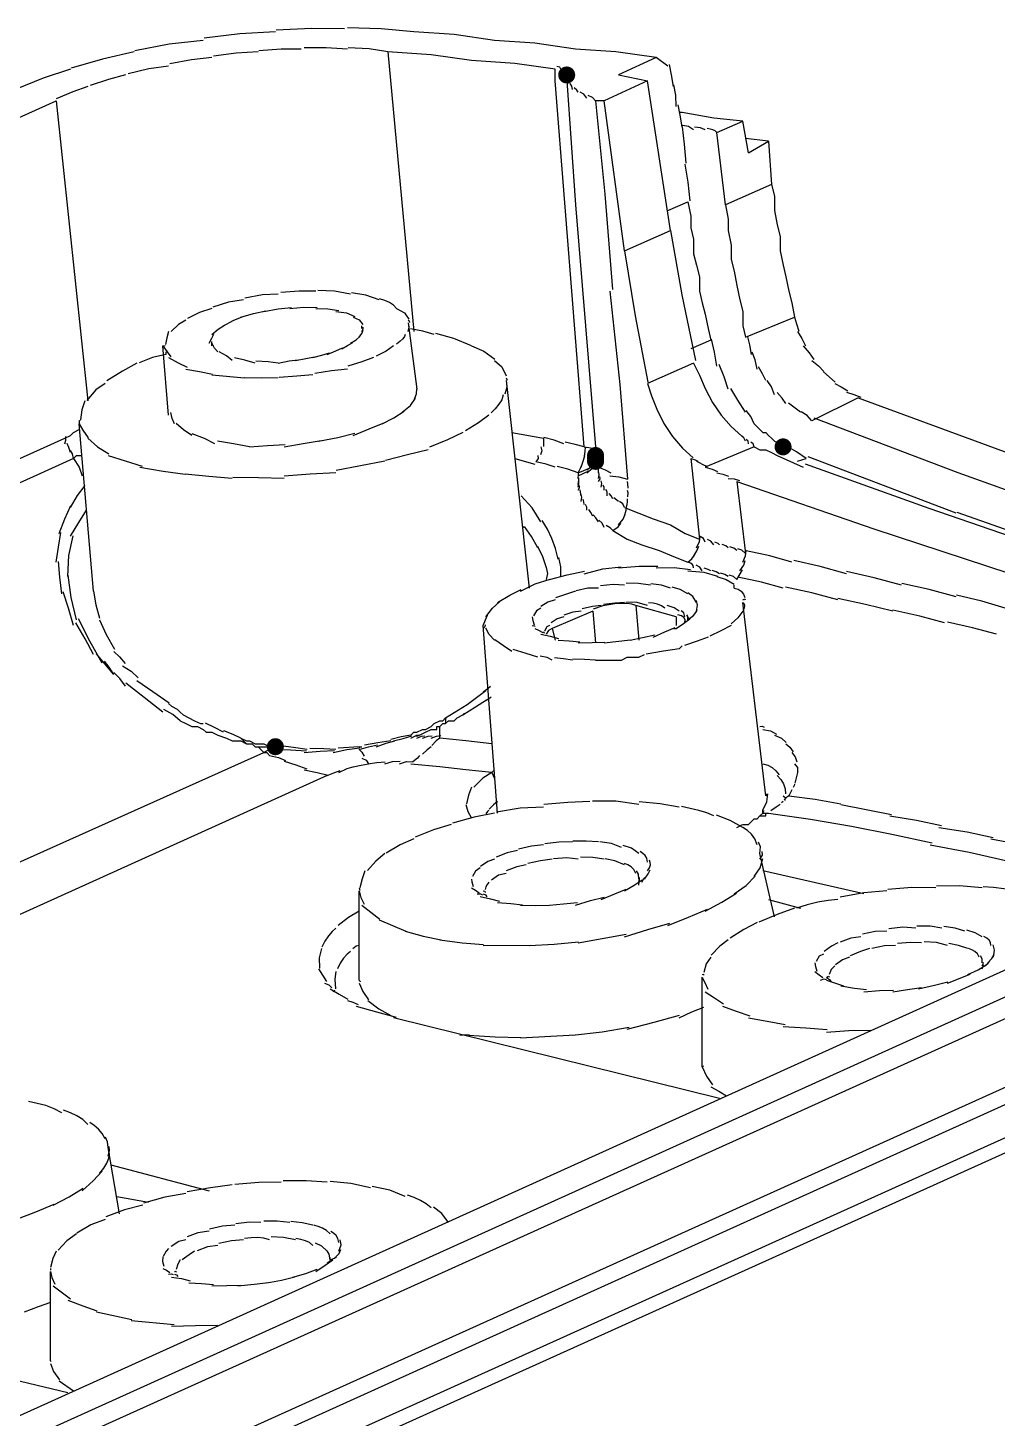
# Model space of a CAD drawing. Header units: millimetres. Extents: x 9 to 367, y 9 to 251.
# Drawn here: x 194.78 to 209.01, y 45.43 to 65.84 of the extents above; entities that cross this region are included whole.
import ezdxf

# ---------------------------------------------------------------- set-up
doc = ezdxf.new("R2010")
doc.units = ezdxf.units.MM
doc.layers.add('图层 1', color=7, linetype='Continuous')

msp = doc.modelspace()

# ---------------------------------------------------------------- hatches: boundary and pattern name
at = {"layer": '图层 1'}
h = msp.add_hatch(color=7, dxfattribs=at)
edge = h.paths.add_edge_path()
edge.add_arc((202.691859, 65.150894), 0.12506, 0, 360)
h = msp.add_hatch(color=7, dxfattribs=at)
edge = h.paths.add_edge_path()
edge.add_arc((203.115263, 59.562929), 0.12506, 0, 360)
h = msp.add_hatch(color=7, dxfattribs=at)
edge = h.paths.add_edge_path()
edge.add_arc((203.115263, 59.562929), 0.12506, 0, 360)
h = msp.add_hatch(color=7, dxfattribs=at)
edge = h.paths.add_edge_path()
edge.add_arc((203.115263, 59.520561), 0.12506, 0, 360)
h = msp.add_hatch(color=7, dxfattribs=at)
edge = h.paths.add_edge_path()
edge.add_arc((205.866859, 59.690071), 0.12506, 0, 360)
h = msp.add_hatch(color=7, dxfattribs=at)
edge = h.paths.add_edge_path()
edge.add_arc((203.115263, 59.478192), 0.12506, 0, 360)
h = msp.add_hatch(color=7, dxfattribs=at)
edge = h.paths.add_edge_path()
edge.add_arc((198.416157, 55.287228), 0.12506, 0, 360)

# ---------------------------------------------------------------- linework, layer by layer
at = {"layer": '图层 1', "color": 7, "lineweight": 25}
for points in [[(198.416157, 65.786176), (197.895148, 65.756367), (197.369112, 65.691632)], [(199.432439, 65.828192), (198.944503, 65.833175), (198.425611, 65.806673)], [(200.448404, 65.786176), (199.969464, 65.830097), (199.474384, 65.843326)], [(204.004439, 65.405141), (203.41142, 65.489455), (202.819106, 65.531788), (202.226439, 65.616808), (201.63342, 65.659141), (201.041106, 65.743808), (200.448439, 65.786141)], [(197.357824, 65.659035), (196.857144, 65.603164), (196.351701, 65.503107)], [(199.47449, 65.531929), (199.160959, 65.55142), (198.837374, 65.547099)], [(200.067369, 65.489526), (199.791364, 65.535739), (199.487049, 65.551262)], [(196.341859, 65.489526), (195.881352, 65.384839), (195.418992, 65.248931)], [(197.484929, 65.405141), (197.18379, 65.372597), (196.865452, 65.314124)], [(198.162227, 65.489526), (197.839215, 65.46902), (197.509589, 65.427084)], [(198.797157, 65.531929), (198.499633, 65.529063), (198.17274, 65.505824)], [(202.522702, 65.235631), (201.930035, 65.320298), (201.295035, 65.362631), (200.702369, 65.447298), (200.067369, 65.489631)], [(200.067369, 65.489526), (200.448369, 61.383192)], [(204.004439, 65.405141), (203.453753, 65.150788)], [(204.173596, 65.278), (204.004616, 65.405)], [(195.410631, 65.235631), (195.01014, 65.104795), (194.612295, 64.941415)], [(196.215071, 65.150894), (195.969361, 65.085057), (195.696134, 64.995672)], [(196.85, 65.278), (196.557547, 65.241708), (196.255569, 65.168639)], [(202.522702, 65.066474), (202.522702, 65.235455)], [(202.607439, 65.235631), (202.5913, 65.264427), (202.544997, 65.274437)], [(202.691859, 65.193263), (202.679115, 65.236213), (202.647056, 65.253235)], [(202.691859, 65.150894), (202.713687, 65.198166), (202.708792, 65.216864)], [(202.691859, 65.066474), (202.691859, 65.150788)], [(203.453894, 65.150894), (203.877228, 65.06658)], [(204.258333, 64.981737), (204.230993, 65.15354), (204.199419, 65.305234)], [(195.664526, 64.981737), (195.442761, 64.900775), (195.201681, 64.798646)], [(202.946106, 59.690071), (202.522772, 65.066404)], [(202.691859, 65.066474), (202.712011, 65.098665)], [(202.691859, 65.066474), (202.818859, 63.246141)], [(202.734228, 65.024106), (202.71553, 65.097131)], [(202.776596, 64.939369), (202.765836, 64.988184), (202.742377, 65.026152)], [(202.861333, 64.897), (202.839549, 64.927383), (202.800303, 64.960147)], [(203.877298, 65.066474), (203.242298, 64.769788)], [(204.215965, 62.865071), (203.877298, 65.066404)], [(204.300702, 64.685474), (204.293073, 64.85666), (204.264013, 65.008266)], [(161.713298, 49.656929), (195.198965, 64.769929)], [(195.199106, 64.769859), (195.66442, 60.367545)], [(202.988474, 64.812228), (202.944024, 64.867834), (202.888991, 64.900422)], [(203.115263, 64.769859), (203.071739, 64.820703), (203.005196, 64.848528)], [(203.115263, 64.769859), (203.252846, 63.398171), (203.366088, 61.999495)], [(203.242369, 64.769859), (203.115369, 64.769859)], [(203.538667, 62.568808), (203.242333, 64.769788)], [(204.385474, 64.388824), (204.357164, 64.562346), (204.328324, 64.711263)], [(204.385474, 64.600702), (204.343141, 64.600702)], [(205.274298, 64.473596), (204.850965, 64.515929), (204.385298, 64.600596)], [(204.385474, 64.388824), (204.414931, 64.13478), (204.442272, 63.856129)], [(204.554596, 64.346808), (204.47725, 64.394124), (204.388791, 64.411013)], [(204.724106, 64.346808), (204.657122, 64.372825), (204.569236, 64.386672)], [(204.893263, 64.304439), (204.871969, 64.331063), (204.838803, 64.347566), (204.797765, 64.357323), (204.752857, 64.363706)], [(204.893263, 64.304439), (205.274263, 64.47342)], [(205.359035, 64.008141), (205.274369, 64.473455)], [(205.020404, 63.246106), (204.893404, 64.304439)], [(205.655333, 64.177298), (205.316667, 64.219631)], [(205.359035, 64.008141), (205.655369, 64.177122)], [(205.655333, 64.177298), (205.697667, 63.542298)], [(204.427843, 63.838667), (204.468809, 63.577523), (204.499457, 63.30315)], [(205.697702, 63.542369), (205.020369, 63.246035)], [(205.697702, 63.542369), (205.740035, 63.373035), (205.740035, 63.161369), (205.782369, 62.949702), (205.824349, 62.780369), (205.824349, 62.568702), (205.866683, 62.357035), (205.909369, 62.187702), (205.951702, 61.976035), (205.994035, 61.806702), (206.036369, 61.594683)], [(202.818965, 63.246106), (203.115298, 59.690106)], [(204.173596, 63.161333), (204.469929, 63.288333)], [(204.469859, 63.288474), (204.512192, 63.076455), (204.512192, 62.907474), (204.554526, 62.737788), (204.554526, 62.526474), (204.596859, 62.356788), (204.639192, 62.187808), (204.639192, 61.975788), (204.681878, 61.806808), (204.724212, 61.637122), (204.766192, 61.425808), (204.808526, 61.256122)], [(205.020404, 63.246106), (205.062737, 63.034086), (205.062737, 62.865106), (205.105071, 62.653086), (205.105071, 62.441773), (205.147051, 62.272086), (205.189384, 62.060772), (205.232071, 61.849106), (205.274404, 61.679772), (205.274404, 61.468106), (205.316737, 61.29842)], [(203.538667, 62.568808), (204.216, 62.865141)], [(204.215965, 62.865071), (204.381329, 61.923904), (204.583206, 60.956543)], [(203.538667, 62.568808), (203.694286, 61.614588), (203.884036, 60.640524)], [(198.458526, 61.933526), (198.227633, 61.920208), (197.969223, 61.874612)], [(199.009035, 61.975894), (198.763855, 61.977305), (198.498566, 61.95755)], [(199.516859, 61.933526), (199.284114, 61.97436), (199.037081, 61.985031)], [(199.940263, 61.849106), (199.741561, 61.916486), (199.534921, 61.953175)], [(200.19451, 61.722), (200.150953, 61.769686), (200.091851, 61.80821), (200.022167, 61.839525), (199.94686, 61.865581)], [(203.327141, 61.975894), (203.469222, 60.605044), (203.582199, 59.216466)], [(197.484929, 61.722), (197.305189, 61.664277), (197.124391, 61.574539)], [(197.950702, 61.849106), (197.728452, 61.813475), (197.496677, 61.74292)], [(197.908333, 61.594859), (198.097378, 61.64804), (198.274517, 61.686934)], [(198.247, 61.679596), (198.458931, 61.715447), (198.651283, 61.734629)], [(198.628, 61.722), (198.836139, 61.740036), (199.027344, 61.736111)], [(199.009035, 61.722), (199.185997, 61.718472), (199.347349, 61.691661)], [(199.305333, 61.679596), (199.461834, 61.656092), (199.581558, 61.604807)], [(200.19451, 61.722), (200.312734, 61.657442), (200.373015, 61.566425)], [(197.103894, 61.552843), (196.994489, 61.488726), (196.885877, 61.384921)], [(197.484929, 61.340965), (197.577578, 61.420031), (197.668374, 61.479254)], [(197.654439, 61.468071), (197.794889, 61.543345), (197.929253, 61.597187)], [(199.559227, 61.594859), (199.647334, 61.553275), (199.697869, 61.487614)], [(199.686333, 61.425702), (199.686333, 61.468035)], [(200.363667, 61.510474), (200.376411, 61.448209), (200.358728, 61.382769)], [(200.363667, 61.552843), (200.377778, 61.540628), (200.382364, 61.517565)], [(200.363667, 61.510474), (200.490667, 60.536455)], [(205.316667, 61.298596), (206.036333, 61.594929)], [(206.036333, 61.594859), (206.065041, 61.498683), (206.100892, 61.390601)], [(196.85, 61.383333), (196.822572, 61.293375), (196.803081, 61.191775)], [(197.442561, 61.213824), (197.485335, 61.28826), (197.512764, 61.342588)], [(199.516859, 61.213824), (199.601658, 61.263389), (199.654442, 61.311896)], [(199.643965, 61.298596), (199.683167, 61.352307), (199.703584, 61.401254)], [(199.686333, 61.383333), (199.705031, 61.423197), (199.706794, 61.449303)], [(200.321263, 61.340965), (200.31268, 61.310714), (200.284618, 61.274378), (200.243128, 61.234999), (200.194263, 61.19562)], [(200.744667, 61.340965), (200.581595, 61.391015), (200.397886, 61.422809)], [(201.294859, 61.171808), (201.037111, 61.282315), (200.770631, 61.355252)], [(204.808526, 61.256192), (204.512192, 61.129545)], [(204.893263, 60.875192), (204.860499, 61.080862), (204.817416, 61.271714)], [(205.401404, 61.044667), (205.377283, 61.186836), (205.351309, 61.303606)], [(206.078737, 61.383333), (206.141752, 61.280499), (206.195507, 61.175547)], [(196.807631, 61.044667), (196.611399, 61.001363), (196.417812, 60.923664)], [(196.765263, 61.171808), (196.798865, 61.180142)], [(196.765263, 61.171808), (196.826293, 61.087406), (196.884149, 61.011999)], [(196.85, 60.15549), (196.765333, 61.171843)], [(196.807631, 61.087071), (196.807631, 61.044737)], [(197.484929, 61.171808), (197.484047, 61.217404), (197.483166, 61.236013)], [(197.569667, 61.087071), (197.523894, 61.139811), (197.487117, 61.208426)], [(197.781192, 60.959929), (197.696702, 61.028677), (197.592103, 61.087635)], [(198.966667, 61.002298), (199.098606, 61.037399), (199.211494, 61.070384)], [(199.178192, 61.044667), (199.303517, 61.100273), (199.401853, 61.142386)], [(199.390071, 61.129439), (199.477251, 61.17874), (199.551996, 61.224336)], [(200.152141, 61.171808), (200.04256, 61.096446), (199.893555, 61.020819)], [(201.294859, 61.171808), (201.474864, 61.095828), (201.638464, 60.978838)], [(205.486176, 60.833141), (205.455264, 60.967946), (205.414562, 61.080791)], [(206.163474, 61.171808), (206.249464, 61.072721), (206.317991, 60.974958)], [(196.384227, 60.917561), (196.170841, 60.801541), (195.945019, 60.658269)], [(196.85, 61.002298), (196.989127, 60.922614), (197.120581, 60.862245)], [(198.119859, 60.917561), (197.96962, 60.963378), (197.814353, 60.998347)], [(198.458526, 60.917561), (198.310668, 60.938198), (198.130795, 60.949311)], [(198.458526, 60.917561), (198.619745, 60.952265), (198.749214, 60.969772)], [(198.712773, 60.959929), (198.865746, 60.987446), (198.990409, 61.011788)], [(199.85549, 61.002298), (199.685892, 60.937431), (199.481899, 60.873887)], [(201.633526, 60.959929), (201.739932, 60.863753), (201.805328, 60.732388)], [(204.554596, 60.917561), (203.877263, 60.621228)], [(204.554596, 60.917561), (204.639042, 60.74373), (204.724282, 60.545028), (204.832965, 60.341315), (204.960335, 60.154899), (205.103645, 59.989452), (205.260152, 59.848644)], [(205.062772, 60.536526), (205.00183, 60.719088), (204.927659, 60.900592)], [(205.612929, 60.663667), (205.564731, 60.764208), (205.50886, 60.866867)], [(206.290263, 60.959929), (206.385469, 60.880731), (206.465593, 60.795182)], [(197.103894, 60.833141), (197.301714, 60.796099), (197.491597, 60.755883)], [(197.484929, 60.748404), (197.962591, 60.703601)], [(198.458526, 60.706035), (198.216255, 60.698583), (197.962873, 60.703566)], [(198.966667, 60.748404), (198.731452, 60.728251), (198.473483, 60.707834)], [(199.47449, 60.833141), (199.238702, 60.808006), (198.994712, 60.766466)], [(201.803, 60.663667), (201.811334, 60.564933), (201.786067, 60.464347)], [(201.803, 60.706035), (201.816053, 60.670405)], [(201.803, 60.663667), (202.141667, 57.615667)], [(205.740071, 60.452141), (205.697429, 60.570101), (205.631768, 60.66663)], [(206.459737, 60.790772), (206.632951, 60.639784)], [(195.918808, 60.621263), (195.782106, 60.525175), (195.651755, 60.37326)], [(200.448404, 60.367369), (200.488135, 60.467205), (200.494265, 60.540582)], [(201.760631, 60.452141), (201.738197, 60.38196), (201.697572, 60.314558), (201.643851, 60.25033), (201.582126, 60.189674)], [(203.877298, 60.621263), (203.93727, 60.437995), (204.013117, 60.244143), (204.119662, 60.034103), (204.246348, 59.842021), (204.390298, 59.671701), (204.548634, 59.526946)], [(205.316667, 60.197859), (205.204395, 60.376629), (205.099003, 60.546403)], [(205.909227, 60.325), (205.855826, 60.405257), (205.779405, 60.486572)], [(206.628894, 60.621263), (206.72141, 60.570992), (206.815514, 60.513313)], [(206.798404, 60.49451), (206.90803, 60.460202), (207.008659, 60.419015)], [(195.622157, 60.367369), (195.578016, 60.235209), (195.556893, 60.087969)], [(200.278894, 60.197859), (200.398221, 60.298842), (200.471511, 60.405645)], [(206.121106, 60.197859), (205.947539, 60.331209)], [(206.967561, 60.409737), (206.290228, 60.071071)], [(206.967561, 60.409737), (209.113905, 59.620529), (211.253105, 58.889265)], [(195.749298, 57.573404), (195.537631, 60.028737)], [(195.537772, 60.071106), (195.554794, 60.082439)], [(195.537772, 60.071106), (195.537772, 60.028773)], [(195.537772, 60.028737), (195.591483, 59.932826), (195.666889, 59.820246)], [(196.934737, 60.028737), (196.903737, 60.106613), (196.880409, 60.193484)], [(197.188667, 59.859228), (197.067796, 59.939529), (196.959361, 60.030677)], [(199.559227, 59.859228), (199.792061, 59.952758), (200.000552, 60.039144)], [(199.982631, 60.028737), (200.155007, 60.117108), (200.305423, 60.216062)], [(201.549106, 60.15549), (201.397147, 60.041808), (201.2055, 59.925479)], [(205.443808, 60.028737), (205.394022, 60.133865), (205.324922, 60.222059)], [(205.443808, 60.028737), (205.486141, 59.986404), (205.528122, 59.944071), (205.570455, 59.901737)], [(206.290263, 60.071106), (206.221824, 60.148805), (206.13116, 60.204809)], [(210.565965, 58.547), (208.439067, 59.310367), (206.32487, 60.110511)], [(195.325894, 59.816859), (195.410561, 59.859192), (195.452894, 59.901526), (195.537914, 59.943859)], [(195.325894, 59.732439), (195.343533, 59.78981), (195.338947, 59.84427)], [(197.527298, 59.732439), (197.375383, 59.811726), (197.196745, 59.8799)], [(199.051404, 59.774808), (199.332876, 59.827504), (199.583393, 59.889461)], [(201.168071, 59.901596), (200.942469, 59.793602), (200.678768, 59.68746)], [(201.887772, 59.901596), (202.353086, 59.816929)], [(202.64949, 59.732439), (202.510187, 59.788222), (202.35739, 59.82522)], [(205.316667, 59.774808), (205.291487, 59.820669), (205.260222, 59.848538)], [(205.570561, 59.901596), (205.612894, 59.901596)], [(205.612929, 59.901596), (205.655263, 59.859263), (205.697596, 59.816929), (205.739929, 59.774949), (205.824596, 59.732616), (205.866929, 59.689929)], [(162.348404, 44.915773), (195.325718, 59.816753)], [(195.410631, 59.605333), (195.384173, 59.682239), (195.363006, 59.737978)], [(195.453, 59.520561), (195.438448, 59.587985), (195.410667, 59.636625)], [(195.664526, 59.816859), (195.807797, 59.688051), (195.974617, 59.588612)], [(198.035474, 59.690071), (197.804008, 59.73355), (197.569102, 59.772268)], [(198.035474, 59.690071), (198.300852, 59.70987), (198.560408, 59.722526)], [(198.543263, 59.690071), (198.823412, 59.740871), (199.08901, 59.781087)], [(200.659929, 59.647702), (200.356496, 59.574633), (200.033749, 59.489658)], [(202.311176, 59.690071), (202.328242, 59.6327), (202.308001, 59.572948)], [(202.353192, 59.816859), (202.349664, 59.696914)], [(202.946106, 59.690071), (202.815754, 59.723717), (202.667411, 59.757098)], [(202.946106, 59.520561), (202.964847, 59.620617), (202.970095, 59.690247)], [(202.946106, 59.690071), (203.016794, 59.682001), (203.069225, 59.668904)], [(203.03049, 59.647702), (203.097694, 59.653258), (203.131032, 59.635002)], [(203.115263, 59.690071), (203.115263, 59.520737)], [(203.115263, 59.605333), (203.136165, 59.622443)], [(205.443808, 59.690071), (204.724141, 59.393737)], [(205.359035, 59.732439), (205.355728, 59.775302), (205.326227, 59.800173)], [(205.443808, 59.690071), (205.427095, 59.735358), (205.394772, 59.758157)], [(205.443808, 59.690071), (205.528122, 59.647737), (205.612788, 59.647737), (205.697808, 59.605404), (205.782474, 59.563071)], [(206.20549, 59.520561), (206.062924, 59.617266), (205.904218, 59.711061)], [(195.453, 59.520561), (188.933667, 56.55758)], [(195.453, 59.520561), (195.495333, 59.562894), (195.58, 59.562894)], [(195.453, 59.520561), (195.537667, 59.393914), (195.58, 59.266561)], [(195.961176, 59.562929), (196.459651, 59.407002)], [(200.025, 59.478192), (199.307803, 59.344137)], [(201.930141, 59.520561), (202.226474, 59.436247)], [(202.522702, 59.393808), (202.391028, 59.434333), (202.237657, 59.470361)], [(202.268808, 59.562929), (202.271939, 59.517597), (202.237763, 59.470149)], [(202.861333, 59.309035), (202.895685, 59.377651), (202.920247, 59.434624)], [(202.903737, 59.393808), (202.939147, 59.492453), (202.956301, 59.56173)], [(202.988474, 59.351404), (203.073626, 59.415742), (203.121472, 59.473465)], [(202.988474, 59.309035), (203.071995, 59.375446), (203.120061, 59.433919)], [(203.115263, 59.520561), (203.115263, 59.562894)], [(203.115263, 59.478192), (203.144323, 59.517042), (203.148777, 59.537106)], [(203.115263, 59.520561), (203.115263, 59.478228)], [(203.115263, 59.520561), (203.159316, 59.471966), (203.193579, 59.421783)], [(203.115263, 59.478192), (203.115263, 59.520526)], [(203.115263, 59.436176), (203.128933, 59.484507), (203.136782, 59.505321)], [(203.115263, 59.393808), (203.135371, 59.462423), (203.145954, 59.503522)], [(203.115263, 59.478192), (203.145646, 59.496581)], [(203.115263, 59.436176), (203.146748, 59.466251), (203.150188, 59.495796)], [(203.115263, 59.351404), (203.14957, 59.403747), (203.152657, 59.436776)], [(204.512227, 59.520561), (204.639227, 58.33558)], [(204.512227, 59.520561), (204.576565, 59.501599), (204.61418, 59.478933)], [(204.597, 59.478192), (204.645595, 59.456673), (204.682019, 59.436212)], [(204.681737, 59.436176), (204.751234, 59.399487)], [(205.782439, 59.562929), (206.163439, 59.393949)], [(206.078737, 59.478192), (206.205384, 59.520526)], [(209.803894, 58.165965), (208.008829, 58.784075), (206.198152, 59.434201)], [(208.406929, 58.716474), (206.236641, 59.544797)], [(196.426596, 59.393808), (196.768879, 59.334806), (197.090524, 59.287974)], [(197.781192, 59.224298), (197.438865, 59.253446), (197.090453, 59.288151)], [(198.543263, 59.224298), (198.168128, 59.236998), (197.791141, 59.240173)], [(199.305333, 59.309035), (198.926935, 59.289015), (198.545097, 59.258941)], [(202.861333, 59.309035), (202.708404, 59.361511), (202.551242, 59.399699)], [(202.861333, 59.309035), (202.944501, 59.344048), (203.019731, 59.377474)], [(202.861333, 59.266667), (203.018319, 59.336517)], [(202.861333, 59.309035), (202.861333, 59.266702)], [(202.861333, 59.224298), (202.866625, 59.28427)], [(202.861333, 59.139526), (202.867992, 59.20232), (202.868036, 59.234423)], [(203.157631, 59.393808), (203.255924, 59.352709), (203.341781, 59.306319)], [(203.157631, 59.309035), (203.157631, 59.376769)], [(203.157631, 59.224298), (203.168656, 59.280257), (203.165393, 59.315315)], [(203.157631, 59.181929), (203.182194, 59.219853), (203.178445, 59.252485)], [(203.327141, 59.266667), (203.457978, 59.249645), (203.582199, 59.216219)], [(204.724106, 59.393808), (204.825221, 59.362146), (204.906492, 59.327838)], [(204.893263, 59.309035), (204.984147, 59.290691), (205.065771, 59.259646)], [(205.062772, 59.224298), (205.147307, 59.222843), (205.229989, 59.195723)], [(195.410631, 58.800894), (195.510335, 58.977945), (195.624062, 59.120864)], [(202.861333, 59.097157), (202.871784, 59.148177), (202.870858, 59.180412)], [(202.861333, 59.055141), (202.878972, 59.090242), (202.877561, 59.122169)], [(202.903737, 58.970404), (202.896153, 59.022835), (202.888568, 59.059657)], [(203.2, 59.097157), (203.207673, 59.154263), (203.197883, 59.189938)], [(203.242369, 59.055141), (203.241222, 59.094167), (203.225788, 59.127108)], [(203.284737, 58.970404), (203.285222, 59.028921), (203.264276, 59.064948)], [(203.36951, 58.928), (203.346711, 58.969936), (203.31624, 59.003142)], [(203.581035, 59.181929), (203.586018, 59.14674), (203.588091, 59.085621)], [(203.581035, 59.055141), (203.587032, 59.017703), (203.585621, 58.957774)], [(205.189526, 59.181929), (205.316526, 58.123596)], [(205.189526, 59.181929), (207.199477, 58.48462), (209.196728, 57.828321)], [(195.241157, 58.419859), (195.324589, 58.634524), (195.415429, 58.829081)], [(202.311176, 58.589369), (202.18378, 58.795964), (202.02331, 58.970016)], [(202.903737, 58.885631), (202.914188, 58.951424), (202.905854, 58.991817)], [(202.946106, 58.843263), (202.945312, 58.882289), (202.931289, 58.920521)], [(202.988474, 58.758526), (202.986711, 58.80571), (202.966955, 58.846014)], [(203.453894, 58.885631), (203.382986, 58.942781)], [(203.538667, 58.800894), (203.515692, 58.854252), (203.468111, 58.885914)], [(203.538667, 58.674106), (203.565037, 58.762874), (203.573944, 58.833914)], [(203.538667, 58.800894), (203.750333, 58.71658), (203.962, 58.631914), (204.216, 58.546894), (204.428019, 58.419894), (204.639333, 58.33558)], [(203.581035, 58.928), (203.580242, 58.892017), (203.573627, 58.833808)], [(195.410631, 58.377843), (195.529694, 58.579764), (195.64664, 58.760254)], [(202.565071, 58.038824), (202.52815, 58.197469), (202.475024, 58.344373), (202.408007, 58.48129), (202.329415, 58.609971)], [(203.072859, 58.674106), (203.045871, 58.727023), (203.015709, 58.769356)], [(203.157631, 58.589369), (203.120016, 58.648018), (203.08002, 58.691321)], [(203.242369, 58.504596), (203.212294, 58.569684), (203.163699, 58.613604)], [(203.453894, 58.547), (203.518761, 58.630256), (203.549497, 58.699753)], [(210.481192, 57.996808), (209.463296, 58.360213), (208.420264, 58.728116)], [(195.199106, 57.996808), (195.232355, 58.219455), (195.26825, 58.432841)], [(202.056929, 58.504596), (202.066587, 58.522764)], [(202.268808, 58.208333), (202.177571, 58.375197), (202.072311, 58.519836)], [(203.36951, 58.462227), (203.330748, 58.499842), (203.270026, 58.537722)], [(203.36951, 58.462227), (203.444695, 58.515056), (203.488396, 58.57053)], [(203.36951, 58.462227), (203.581176, 58.33558), (203.79249, 58.250561), (204.046843, 58.165894), (204.25851, 58.081227), (204.469824, 57.996914)], [(195.368263, 57.784929), (195.385372, 58.097226), (195.451166, 58.38571)], [(202.395561, 57.912071), (202.340307, 58.073907), (202.268914, 58.22569)], [(204.554596, 58.081192), (204.60178, 58.162507), (204.629385, 58.233239)], [(204.597, 58.208333), (204.641582, 58.2986), (204.652033, 58.371669)], [(204.724106, 58.293071), (204.700029, 58.345767), (204.652139, 58.37174)], [(204.850894, 58.250702), (204.808208, 58.304765), (204.755997, 58.329724)], [(204.935631, 58.250702), (204.913803, 58.271825), (204.863665, 58.290566)], [(205.062772, 58.208333), (205.027318, 58.236115), (204.973873, 58.2549)], [(205.189526, 58.165965), (205.143532, 58.203095), (205.08722, 58.221704)], [(205.316667, 58.123596), (205.262736, 58.17272), (205.203778, 58.191682)], [(222.461526, 58.038824), (171.830859, 35.13649)], [(195.283526, 57.531035), (195.252746, 57.777318), (195.23202, 58.005874)], [(202.607439, 57.784929), (202.603294, 57.92657), (202.576395, 58.065035)], [(204.469859, 57.996808), (204.527626, 58.045227), (204.568989, 58.100524)], [(204.554596, 57.912071), (204.548935, 57.946036), (204.532327, 57.968956), (204.508509, 57.984599), (204.481218, 57.996737)], [(205.231929, 57.869667), (205.290138, 57.95085), (205.312363, 58.022772)], [(205.274298, 57.996808), (205.317249, 58.090338), (205.323687, 58.165083)], [(205.993965, 57.996808), (205.670732, 58.089677), (205.323687, 58.165083)], [(206.798404, 57.827298), (206.412245, 57.93538), (206.025821, 58.019915)], [(172.423596, 35.009737), (223.054616, 57.912071)], [(195.495404, 57.15), (195.421321, 57.477951), (195.376871, 57.806167)], [(202.395561, 57.742561), (202.413641, 57.830799), (202.396266, 57.917186)], [(202.437929, 57.742561), (202.698059, 57.812411), (202.953691, 57.863211)], [(202.946106, 57.827298), (203.221273, 57.897148), (203.492206, 57.926781)], [(203.453894, 57.912071), (203.75574, 57.936941), (204.029275, 57.936412)], [(204.004439, 57.912071), (204.26695, 57.918421), (204.509617, 57.890904)], [(204.469859, 57.869667), (204.704853, 57.848324), (204.906245, 57.793114)], [(204.681737, 57.869667), (204.647694, 57.925582), (204.593543, 57.951864)], [(204.808526, 57.869667), (204.765663, 57.890657), (204.709042, 57.910589)], [(204.935631, 57.827298), (204.886948, 57.853183), (204.827681, 57.872454)], [(204.893263, 57.784929), (205.031596, 57.740347), (205.151143, 57.672746)], [(205.062772, 57.784929), (205.010958, 57.818179), (204.949884, 57.837141)], [(205.189526, 57.742561), (205.137844, 57.785997), (205.075578, 57.805355)], [(205.189526, 57.742561), (205.239135, 57.824008), (205.269959, 57.885083)], [(207.602843, 57.658141), (207.203234, 57.768428), (206.798862, 57.857813)], [(223.223596, 57.658141), (172.592929, 34.797788)], [(195.749298, 57.573404), (195.779857, 57.372585), (195.835023, 57.173354)], [(201.675894, 57.403894), (201.856296, 57.512858), (202.021616, 57.596158)], [(202.014526, 57.573404), (202.230911, 57.677562), (202.448089, 57.74944)], [(202.818965, 57.573404), (202.527923, 57.471098)], [(203.157631, 57.615772), (203.002586, 57.615023), (202.82849, 57.576967)], [(203.538667, 57.658141), (203.371847, 57.670488), (203.186242, 57.651086)], [(203.919667, 57.658141), (203.745703, 57.686055), (203.565125, 57.686716)], [(204.215965, 57.615772), (204.082968, 57.659782), (203.928804, 57.679978)], [(204.469859, 57.531035), (204.357808, 57.594491), (204.241259, 57.631224)], [(205.147157, 57.615772), (205.147157, 57.658106)], [(205.147157, 57.615772), (205.206209, 57.601132), (205.252858, 57.570882), (205.286609, 57.528857), (205.306965, 57.478895)], [(205.866859, 57.615772), (205.549094, 57.701453), (205.204342, 57.776286)], [(206.671263, 57.446263), (206.287308, 57.545393), (205.90256, 57.629707)], [(208.406929, 57.488667), (208.011025, 57.595382), (207.609299, 57.685164)], [(195.453, 57.065263), (195.379666, 57.322526), (195.304481, 57.56021)], [(201.506737, 57.192369), (201.603531, 57.323911), (201.707468, 57.414971)], [(202.522702, 57.446263), (202.41656, 57.411382), (202.312799, 57.343957)], [(203.707824, 57.361526), (203.649009, 57.379605), (203.57465, 57.389219), (203.489443, 57.390894), (203.398085, 57.385162), (203.223989, 57.356631), (203.078468, 57.308256)], [(203.538667, 57.403894), (203.396938, 57.39653), (203.233514, 57.37673)], [(203.877298, 57.361526), (203.72772, 57.404917), (203.568617, 57.408092)], [(204.131192, 57.31951), (204.083022, 57.357555), (204.024433, 57.381246), (203.958899, 57.394618), (203.889892, 57.401707)], [(204.597, 57.403894), (204.544965, 57.493985), (204.471764, 57.545711)], [(204.597, 57.277141), (204.613404, 57.364057), (204.598058, 57.431658)], [(205.612929, 54.567561), (205.274263, 57.403894)], [(205.274298, 57.446263), (205.306798, 57.456273), (205.313104, 57.441677)], [(205.274298, 57.403894), (205.296947, 57.386558), (205.303094, 57.358606), (205.29687, 57.32437), (205.282412, 57.288183)], [(207.475702, 57.277141), (207.074946, 57.376889), (206.672074, 57.465524)], [(209.126596, 57.31951), (208.782241, 57.424682), (208.414338, 57.51001)], [(195.876404, 56.515071), (195.691681, 56.836583), (195.528918, 57.166298)], [(201.464369, 57.065263), (201.501719, 57.148077), (201.530338, 57.219779)], [(202.184035, 57.192369), (202.195324, 57.13954), (202.21508, 57.076658)], [(202.311176, 57.31951), (202.247632, 57.280043), (202.20499, 57.208032)], [(202.64949, 57.192369), (202.553667, 57.164411), (202.461812, 57.105233)], [(203.072859, 57.277141), (202.480192, 57.022788)], [(202.903737, 57.277141), (202.780926, 57.265191), (202.651501, 57.217522)], [(203.2, 57.361526), (203.070354, 57.346753), (202.917425, 57.311078)], [(203.072859, 57.277141), (203.115192, 56.811474)], [(204.300702, 57.192369), (203.707682, 57.361349)], [(203.707824, 57.361526), (203.750157, 56.853878)], [(204.343071, 57.277141), (204.267223, 57.326927), (204.165976, 57.358986)], [(204.300702, 57.192369), (204.300702, 57.065369)], [(204.427843, 57.107631), (204.431365, 57.15131), (204.412365, 57.183479), (204.37491, 57.206652), (204.323068, 57.223343)], [(204.427843, 57.192369), (204.411218, 57.252561), (204.369987, 57.283385)], [(204.469859, 57.15), (204.467875, 57.199698), (204.453984, 57.222672)], [(204.469859, 57.15), (204.553159, 57.213897), (204.599681, 57.278058)], [(204.469859, 57.15), (204.484411, 57.16905), (204.481501, 57.182808)], [(204.597, 57.277141), (204.607936, 57.300072)], [(205.274298, 57.277141), (205.205418, 57.179422), (205.105317, 57.093344)], [(208.237772, 57.107631), (207.873794, 57.202264), (207.478595, 57.291076)], [(195.749298, 56.641859), (195.623092, 56.868915), (195.48789, 57.104703)], [(195.834035, 57.15), (195.931755, 56.937187), (196.056991, 56.720669)], [(201.675894, 54.313667), (201.464227, 57.065333)], [(201.464369, 57.022859), (201.496251, 57.051169), (201.499294, 57.074717)], [(201.633526, 56.853737), (201.555121, 56.933112), (201.50582, 57.029421)], [(202.184035, 57.065263), (202.218299, 57.061691), (202.230602, 57.050446)], [(202.226404, 57.022859), (202.280202, 56.997194), (202.341409, 56.962534)], [(202.353192, 56.98049), (202.360601, 56.952974)], [(202.437929, 57.065263), (202.401064, 57.046213), (202.366316, 56.984829)], [(202.480333, 57.022859), (202.422919, 56.995739), (202.390375, 56.941367)], [(202.480333, 57.022859), (202.522667, 56.853878)], [(203.962071, 56.896106), (204.134226, 56.973761), (204.285215, 57.036864)], [(204.258333, 57.022859), (204.300667, 57.022859)], [(204.300702, 57.022859), (204.406844, 57.097648), (204.500021, 57.16397)], [(205.105141, 57.065263), (204.952653, 56.990298), (204.791169, 56.912157)], [(208.99949, 56.938474), (208.646889, 57.030726), (208.279471, 57.114511)], [(201.887772, 56.684228), (201.763948, 56.7696), (201.635889, 56.854972)], [(202.311176, 56.938474), (202.450127, 56.909503), (202.571879, 56.877091)], [(202.565071, 56.853737), (202.72629, 56.843463), (202.884334, 56.82869)], [(202.861333, 56.811333), (203.063122, 56.817463), (203.247978, 56.821211)], [(203.242369, 56.811333), (203.626896, 56.856842)], [(203.623404, 56.853737), (203.984296, 56.931348)], [(204.343071, 56.726596), (204.385404, 56.768929)], [(204.766157, 56.896106), (204.604452, 56.83556), (204.419729, 56.77475)], [(223.393071, 56.726596), (172.762051, 33.866596)], [(173.101071, 33.739526), (223.731737, 56.641859)], [(196.045561, 56.345561), (195.914416, 56.506075), (195.791208, 56.650714)], [(196.045561, 56.684228), (196.129213, 56.609174), (196.209955, 56.511366)], [(202.268808, 56.599808), (202.098548, 56.655062), (201.906858, 56.714813)], [(202.480333, 56.557439), (202.40334, 56.5977), (202.303592, 56.617059)], [(202.776596, 56.557439), (202.646597, 56.576577), (202.511307, 56.589895)], [(203.115263, 56.557439), (202.953999, 56.566611), (202.784004, 56.57155)], [(203.115263, 56.557439), (203.199929, 56.557439), (203.284596, 56.557439)], [(203.284737, 56.557439), (203.411384, 56.557439), (203.496404, 56.557439), (203.581071, 56.599773), (203.665737, 56.599773), (203.750051, 56.599773)], [(203.750192, 56.599808), (203.834859, 56.641788)], [(204.343071, 56.726596), (204.110855, 56.690877), (203.859059, 56.645104)], [(196.045561, 56.345561), (195.976152, 56.454525), (195.907272, 56.541)], [(196.215071, 56.176404), (196.1323, 56.290704), (196.04609, 56.376429)], [(196.172702, 56.472702), (196.299217, 56.397031), (196.403771, 56.298077)], [(223.816157, 56.176404), (173.18549, 33.316404)], [(196.765263, 55.795404), (196.491287, 56.00954), (196.223396, 56.218384)], [(196.384227, 56.261176), (196.619266, 56.09859), (196.85695, 55.929918)], [(201.464369, 56.091667), (201.534395, 56.142731), (201.57373, 56.176333)], [(173.481929, 33.231737), (224.112949, 56.091737)], [(200.913824, 55.710631), (201.231765, 55.906158), (201.504726, 56.114915)], [(201.168071, 55.753), (201.354514, 55.872944), (201.512382, 55.974897)], [(201.506737, 55.964526), (201.580821, 56.021676)], [(197.01951, 55.668263), (196.911119, 55.758618), (196.779974, 55.835479)], [(196.85, 55.922157), (196.892333, 55.880176), (196.977, 55.837843), (197.019333, 55.79551), (197.061667, 55.753176)], [(197.061526, 55.753), (197.146192, 55.710667), (197.230859, 55.668333), (197.315878, 55.626), (197.357859, 55.626)], [(200.956192, 55.668263), (201.040859, 55.668263), (201.083192, 55.710596), (201.168212, 55.752929)], [(201.168071, 55.753), (201.192589, 55.779326)], [(197.01951, 55.668263), (197.103824, 55.625929), (197.18849, 55.583596), (197.27351, 55.583596), (197.357824, 55.541616)], [(197.357824, 55.541474), (197.400157, 55.499141)], [(197.654439, 55.499106), (197.52519, 55.570852), (197.391972, 55.63175)], [(200.406035, 55.414369), (200.490702, 55.456702), (200.532682, 55.456702), (200.617702, 55.499035), (200.702369, 55.541369)], [(200.490772, 55.499106), (200.575086, 55.541439), (200.61742, 55.541439), (200.702439, 55.58342), (200.744772, 55.625753), (200.829439, 55.668086)], [(200.702298, 55.541474), (200.786965, 55.541474)], [(200.787071, 55.541474), (200.787071, 55.583455), (200.829404, 55.583455)], [(200.829439, 55.668263), (200.871772, 55.668263), (200.913753, 55.710596)], [(200.829439, 55.583526), (200.871772, 55.625859)], [(200.829439, 55.414369), (200.829439, 55.583349)], [(200.871808, 55.625894), (200.913788, 55.625894)], [(200.913824, 55.710631), (200.913824, 55.625965)], [(200.913824, 55.625894), (200.956157, 55.668228)], [(205.528192, 55.583526), (205.560824, 55.587759), (205.591339, 55.576117)], [(205.570561, 55.541474), (205.680892, 55.522513), (205.771644, 55.470213)], [(197.400192, 55.499106), (197.484859, 55.499106), (197.569526, 55.456773), (197.696878, 55.414439), (197.781192, 55.372106)], [(197.908333, 55.414369), (197.798178, 55.468167), (197.662094, 55.519849)], [(197.781192, 55.372), (197.865859, 55.372), (197.908192, 55.372)], [(197.908333, 55.414369), (197.993, 55.372035), (198.035333, 55.372035), (198.12, 55.329702), (198.204667, 55.329702)], [(197.908333, 55.414369), (197.993, 55.329702)], [(197.908333, 55.372), (197.993, 55.329667), (198.077667, 55.329667)], [(198.077843, 55.329596), (198.119824, 55.287263), (198.162157, 55.287263)], [(198.204596, 55.329596), (198.246929, 55.329596), (198.331596, 55.287263), (198.416263, 55.287263)], [(200.109737, 55.372), (199.918135, 55.34466), (199.723093, 55.309911)], [(199.897859, 55.287228), (200.040072, 55.338204), (200.169851, 55.372247)], [(200.406035, 55.456737), (200.260118, 55.433145), (200.111819, 55.393943)], [(200.152141, 55.372), (200.293032, 55.406616), (200.419899, 55.444672)], [(200.406035, 55.456737), (200.448369, 55.499071), (200.490702, 55.499071)], [(200.406035, 55.414369), (200.46464, 55.441224), (200.512927, 55.44506)], [(200.490772, 55.414369), (200.558594, 55.441532), (200.610011, 55.445413)], [(200.575192, 55.414369), (200.659021, 55.441929), (200.716656, 55.446471)], [(200.702298, 55.414369), (200.77916, 55.443517), (200.845173, 55.449646)], [(200.829439, 55.414369), (200.77714, 55.372564), (200.710553, 55.306419)], [(201.591157, 55.329596), (201.21051, 55.371929), (200.82951, 55.414263)], [(205.740071, 55.456737), (205.842156, 55.410788), (205.914343, 55.347376)], [(205.909227, 55.329596), (205.96823, 55.280207), (206.015061, 55.21071)], [(191.643071, 52.239369), (198.247071, 55.202702)], [(198.162227, 55.287228), (198.246894, 55.287228), (198.289227, 55.287228)], [(198.162227, 55.287228), (198.246894, 55.202914)], [(198.247, 55.202843), (198.289333, 55.202843), (198.331667, 55.16051)], [(198.374106, 55.244859), (198.331772, 55.244859), (198.247106, 55.202878)], [(198.289369, 55.287228), (198.331702, 55.244894), (198.374035, 55.244894)], [(198.331737, 55.160474), (198.462397, 55.131194), (198.567393, 55.087097)], [(198.374106, 55.244859), (198.637234, 55.241022), (198.872581, 55.228984)], [(198.881929, 55.244859), (198.683095, 55.27361), (198.456479, 55.305537)], [(198.839526, 55.202843), (199.073461, 55.223084), (199.282262, 55.233535)], [(199.305333, 55.244859), (199.125152, 55.253767), (198.921158, 55.25897)], [(199.262929, 55.202843), (199.466747, 55.244515), (199.655218, 55.270576)], [(199.643965, 55.287228), (199.336695, 55.265003)], [(199.643965, 55.244859), (199.783268, 55.287545), (199.91384, 55.314356)], [(199.643965, 55.287228), (199.686298, 55.287228)], [(199.643965, 55.244859), (199.685681, 55.20473), (199.720517, 55.146081)], [(200.532824, 55.160474), (200.500236, 55.11942), (200.435104, 55.066988)], [(200.702298, 55.287228), (200.642326, 55.239294), (200.573887, 55.178925)], [(205.993965, 55.202843), (206.045603, 55.137976), (206.070517, 55.06279)], [(198.543263, 55.075702), (198.718682, 55.019743), (198.878754, 54.96246)], [(198.839526, 54.948596), (199.027953, 54.910849), (199.189128, 54.869927)], [(199.178192, 54.863824), (199.276485, 54.905892), (199.368692, 54.938965)], [(199.347702, 54.906192), (199.468087, 54.965768), (199.574185, 54.996503)], [(199.559227, 54.990965), (199.676614, 55.018525), (199.783947, 55.037884)], [(199.686333, 55.118071), (199.747055, 55.08804), (199.7837, 55.037637)], [(199.771106, 55.033333), (199.904015, 55.053839), (200.027928, 55.066142)], [(200.025, 55.033333), (200.137007, 55.068302), (200.246897, 55.074961)], [(200.236526, 55.033333), (200.339757, 55.068126), (200.434787, 55.0672)], [(201.591157, 54.906192), (201.21051, 54.948526), (200.82951, 54.990859), (200.406176, 55.033192)], [(201.633526, 54.948596), (201.591192, 54.906263)], [(205.570561, 55.033333), (205.643922, 55.015452), (205.707395, 54.981034), (205.761805, 54.933519), (205.80798, 54.876347)], [(206.036333, 55.033333), (206.076594, 54.98196), (206.079019, 54.908097)], [(199.178192, 54.863824), (156.337212, 35.475157)], [(201.591157, 54.906192), (201.461114, 54.826509), (201.327632, 54.695231)], [(201.591157, 54.906192), (201.63349, 54.821878)], [(205.782439, 54.863824), (205.836183, 54.806409), (205.87372, 54.740792), (205.896045, 54.669752), (205.904147, 54.596065)], [(206.036333, 54.737071), (206.027734, 54.71877), (206.014108, 54.690151)], [(206.078737, 54.906192), (206.041696, 54.752028)], [(201.294859, 54.694667), (201.248777, 54.577456), (201.221481, 54.447017)], [(205.570561, 54.356035), (205.631283, 54.475803), (205.641469, 54.594513)], [(205.612929, 54.567561), (205.637403, 54.595607)], [(205.866859, 54.567561), (205.897462, 54.54291), (205.894728, 54.497358)], [(205.951596, 54.567561), (205.923242, 54.545953), (205.885627, 54.504766)], [(205.951596, 54.567561), (206.335859, 54.519363), (206.714302, 54.446558)], [(205.993965, 54.652298), (205.951631, 54.567631)], [(201.633526, 54.313667), (201.333179, 54.251578), (201.017223, 54.164089)], [(201.210474, 54.440772), (201.24121, 54.335865), (201.296552, 54.236514)], [(201.549106, 54.356035), (201.527939, 54.333546), (201.505714, 54.299944)], [(201.675894, 54.483141), (201.615922, 54.435207), (201.553833, 54.368488)], [(202.353192, 54.398404), (202.006809, 54.384116), (201.659631, 54.326437)], [(203.03049, 54.483141), (202.708228, 54.468942), (202.35739, 54.436222)], [(203.750192, 54.440772), (203.412319, 54.486237), (203.069684, 54.488045)], [(204.343071, 54.398404), (204.062656, 54.450042), (203.756048, 54.478132)], [(204.850894, 54.271263), (204.747916, 54.315603), (204.631378, 54.352137), (204.505712, 54.382189), (204.37535, 54.407082)], [(205.528192, 54.271263), (205.568541, 54.311303), (205.590634, 54.348168)], [(205.570561, 54.313667), (205.570561, 54.356)], [(205.570561, 54.313667), (205.655227, 54.313667)], [(205.612929, 54.271263), (205.612929, 54.313596), (205.655263, 54.313596)], [(205.655333, 54.313667), (206.268296, 54.224723), (206.870476, 54.120168), (207.464984, 54.002914), (208.054928, 53.875869)], [(205.82449, 54.440772), (205.766502, 54.398219), (205.689729, 54.346934)], [(205.866859, 54.483141), (205.842164, 54.461622)], [(206.713667, 54.440772), (207.459792, 54.289784)], [(200.998596, 54.14451), (200.736526, 54.067913), (200.467313, 53.959301)], [(205.274298, 54.102141), (205.089134, 54.202771), (204.892592, 54.279588)], [(205.189526, 54.102141), (205.274192, 54.144474)], [(205.274298, 54.14451), (205.358965, 54.14451), (205.401298, 54.18649), (205.443631, 54.228824)], [(205.486176, 53.847859), (205.451852, 53.933793), (205.402612, 54.001935), (205.342855, 54.056714), (205.276979, 54.102564)], [(205.443808, 54.228894), (205.486141, 54.228894), (205.528122, 54.271228), (205.612788, 54.271228)], [(207.433333, 54.271263), (207.824299, 54.207454), (208.194628, 54.128035)], [(200.448404, 53.932631), (200.247365, 53.847612), (200.042357, 53.723434)], [(203.157631, 53.890263), (202.978905, 53.901287), (202.78404, 53.899082)], [(208.153, 54.102141), (208.566985, 54.038421), (208.949219, 53.953269)], [(208.915071, 53.932631), (209.333377, 53.857313), (209.725754, 53.764004)], [(200.025, 53.721106), (199.892444, 53.608349), (199.766767, 53.470986)], [(201.972157, 53.763474), (201.817508, 53.727006), (201.657832, 53.665402)], [(202.353192, 53.847859), (202.175084, 53.82462), (201.984539, 53.780478)], [(202.776596, 53.890263), (202.577144, 53.884751), (202.372666, 53.860982)], [(203.496263, 53.80549), (203.347346, 53.867888), (203.179116, 53.891921)], [(203.750192, 53.721106), (203.642992, 53.797879), (203.518064, 53.838934)], [(203.877298, 53.593965), (203.868947, 53.648932), (203.844622, 53.690273), (203.809383, 53.72156), (203.76829, 53.746365)], [(205.528192, 53.721106), (205.535909, 53.815342), (205.50632, 53.886559)], [(205.740071, 52.789526), (205.528051, 53.721212)], [(205.528192, 53.636333), (205.563338, 53.694101), (205.561706, 53.746047)], [(208.025894, 53.847859), (208.596815, 53.737583), (209.158179, 53.613085), (209.712464, 53.476682), (210.262153, 53.330687)], [(201.422, 53.509228), (201.353782, 53.458913), (201.308053, 53.379758)], [(201.633526, 53.636333), (201.534792, 53.600306), (201.424681, 53.526972)], [(202.099298, 53.551596), (201.95876, 53.52161), (201.805787, 53.463049)], [(202.480333, 53.636333), (202.307781, 53.612344), (202.122264, 53.571422)], [(202.861333, 53.636333), (202.692529, 53.656971), (202.500442, 53.642683)], [(203.242369, 53.636333), (203.07352, 53.660984), (202.893824, 53.667378)], [(203.538667, 53.551596), (203.398305, 53.612494), (203.255033, 53.642966)], [(203.707824, 53.424808), (203.676636, 53.483915), (203.636386, 53.5246), (203.590051, 53.552254), (203.540607, 53.572269)], [(203.877298, 53.466859), (203.907163, 53.510118), (203.919367, 53.550732), (203.91768, 53.588303), (203.905873, 53.622434)], [(205.443808, 53.382439), (205.529753, 53.508998), (205.568338, 53.643495)], [(199.728737, 53.466859), (199.68808, 53.349075), (199.656418, 53.215681)], [(201.294859, 53.340071), (201.298298, 53.302412), (201.318142, 53.236707)], [(201.549106, 53.297702), (201.53925, 53.285674), (201.522647, 53.261542), (201.506045, 53.22815), (201.496189, 53.188341)], [(201.803, 53.424808), (201.692669, 53.40051), (201.588158, 53.329911)], [(203.538667, 53.170561), (203.683702, 53.253067), (203.799369, 53.332133)], [(203.750192, 53.340071), (203.74371, 53.414463), (203.716326, 53.464248)], [(203.750192, 53.297702), (203.76029, 53.344445), (203.76007, 53.365788)], [(203.750192, 53.255333), (203.757336, 53.307809), (203.760776, 53.331181)], [(203.792561, 53.297702), (203.825016, 53.349913), (203.851122, 53.377782)], [(203.834929, 53.340071), (203.887978, 53.419975), (203.916421, 53.479771)], [(205.147157, 53.128192), (205.325266, 53.249768), (205.457601, 53.388542)], [(207.052298, 53.128192), (205.570631, 53.466859)], [(199.643965, 53.212929), (199.655254, 53.179063)], [(199.643965, 51.858333), (199.643965, 53.170667)], [(199.643965, 53.170561), (199.671834, 53.071254), (199.717695, 52.973005)], [(201.294859, 53.212929), (201.352891, 53.181444), (201.405631, 53.143079)], [(201.379596, 53.128192), (201.426957, 53.125502), (201.455796, 53.113023)], [(201.422, 53.086176), (201.573827, 53.055308), (201.706339, 53.020207)], [(201.464369, 53.170561), (201.491533, 53.166504), (201.49753, 53.148689)], [(201.464369, 53.128192), (201.502116, 53.11342), (201.520813, 53.085153)], [(203.2, 53.043808), (203.40029, 53.125829), (203.566183, 53.194091)], [(204.724106, 52.874298), (204.970786, 53.005135), (205.182011, 53.135706)], [(207.390965, 53.170561), (207.052166, 53.140354), (206.706223, 53.08025)], [(208.110631, 53.212929), (207.758736, 53.220029), (207.403665, 53.190352)], [(208.787929, 53.212929), (208.457685, 53.242475), (208.116593, 53.241857)], [(209.38049, 53.128192), (209.25026, 53.171485), (209.107793, 53.200953), (208.957124, 53.21997), (208.802287, 53.231909)], [(199.686333, 52.959035), (199.947389, 52.756894)], [(201.675894, 53.001404), (201.87076, 52.984823), (202.045253, 52.967184)], [(202.014526, 52.959035), (202.23876, 52.956654), (202.439976, 52.960094)], [(202.437929, 52.959035), (202.851385, 52.998194)], [(202.818965, 52.959035), (203.042582, 53.028003), (203.239476, 53.07898)], [(204.173596, 52.662772), (204.481042, 52.784922), (204.756738, 52.900192)], [(206.036333, 52.916667), (205.781981, 52.824018), (205.513869, 52.713114)], [(205.655333, 53.043808), (206.121, 52.916808)], [(206.671263, 53.043808), (206.529209, 53.030187), (206.378325, 53.002577), (206.221951, 52.964185), (206.063427, 52.918219)], [(199.643965, 52.874298), (199.487287, 52.780503), (199.336695, 52.659456)], [(199.940263, 52.747157), (200.331846, 52.579587)], [(203.538667, 52.493263), (203.884565, 52.601301), (204.207181, 52.695052)], [(205.486176, 52.705141), (205.292545, 52.603894), (205.088596, 52.477247)], [(199.305333, 52.620404), (199.251419, 52.573115), (199.194693, 52.509323), (199.141077, 52.431839), (199.096489, 52.343473)], [(200.321263, 52.578), (200.586419, 52.505813), (200.848666, 52.452411)], [(202.861333, 52.408526), (203.564772, 52.533056)], [(207.009929, 52.493263), (206.862865, 52.477917), (206.704424, 52.419179)], [(207.390965, 52.578), (207.220573, 52.575707), (207.031131, 52.534256)], [(207.814369, 52.620404), (207.622502, 52.635573), (207.419257, 52.614759)], [(208.195404, 52.620404), (208.024307, 52.65233), (207.830984, 52.653565)], [(208.534035, 52.578), (208.392527, 52.624302), (208.225355, 52.645733)], [(208.787929, 52.493263), (208.688314, 52.554293), (208.564621, 52.593099)], [(208.915071, 52.366474), (208.911625, 52.410781), (208.889891, 52.446555), (208.855787, 52.475714), (208.815234, 52.500177)], [(199.093808, 52.324106), (199.057163, 52.187537), (199.066291, 52.03377)], [(199.516859, 52.281737), (199.469934, 52.239013), (199.418478, 52.179917), (199.368676, 52.107261), (199.326712, 52.023857)], [(199.643965, 52.366474), (199.599735, 52.358008), (199.552595, 52.320966)], [(200.829439, 52.450894), (201.155406, 52.407943), (201.468673, 52.381397)], [(201.464369, 52.366474), (202.154402, 52.371413)], [(202.141667, 52.366474), (202.509614, 52.389008), (202.866978, 52.422919)], [(205.062772, 52.450894), (204.937889, 52.35926), (204.813006, 52.224764)], [(206.671263, 52.408526), (206.580246, 52.356623), (206.471238, 52.281173)], [(207.137071, 52.324106), (207.003941, 52.277892), (206.852026, 52.216861)], [(207.518071, 52.366474), (207.353279, 52.363344), (207.169173, 52.325552)], [(207.899106, 52.408526), (207.737842, 52.413244), (207.546681, 52.396531)], [(208.280141, 52.366474), (208.118966, 52.411939), (207.940063, 52.421155)], [(208.576404, 52.324106), (208.443627, 52.368776), (208.30159, 52.396778)], [(208.745561, 52.197), (208.719571, 52.245551), (208.68184, 52.280873), (208.636371, 52.306537), (208.587164, 52.326117)], [(208.957439, 52.197), (208.970007, 52.301731), (208.952147, 52.376564)], [(204.808526, 52.197), (204.738808, 52.10003), (204.702692, 51.969458)], [(206.332631, 52.112227), (206.343567, 52.058693), (206.365087, 51.990872)], [(206.459737, 52.239369), (206.399192, 52.209735), (206.354257, 52.133535)], [(206.628894, 52.069859), (206.573243, 52.017956), (206.542464, 51.942506)], [(206.840772, 52.197), (206.737982, 52.156827), (206.634397, 52.084111)], [(208.576404, 51.943071), (208.728892, 52.009349), (208.845926, 52.085946)], [(208.787929, 52.112227), (208.7889, 52.170833), (208.762882, 52.218061)], [(208.787929, 52.069859), (208.805745, 52.100595), (208.806627, 52.119953)], [(208.787929, 52.027843), (208.802658, 52.063959), (208.807332, 52.084993)], [(208.830333, 52.069859), (208.87077, 52.106151), (208.897714, 52.131595)], [(208.872702, 52.112227), (208.933336, 52.176389), (208.963013, 52.233936)], [(199.051404, 52.027843), (199.164646, 51.838754)], [(199.305333, 51.985474), (199.286945, 51.873203), (199.297925, 51.729711)], [(199.643965, 51.858333), (199.656577, 51.849426), (199.659134, 51.836814)], [(204.681737, 51.943071), (204.6992, 51.948054), (204.701846, 51.933193)], [(204.681737, 50.588474), (204.681737, 51.900808)], [(204.681737, 51.900702), (204.717147, 51.822518), (204.763934, 51.727135)], [(206.332631, 51.985474), (206.39838, 51.937629), (206.452223, 51.896927)], [(206.417369, 51.858333), (206.472402, 51.87659), (206.502035, 51.8668)], [(206.502141, 51.900702), (206.524719, 51.914923), (206.536713, 51.917371), (206.543769, 51.902819)], [(206.502141, 51.900702), (206.547605, 51.869702), (206.567405, 51.838966)], [(206.502141, 51.858333), (206.752613, 51.774372)], [(208.280141, 51.815965), (208.612458, 51.947904)], [(199.136176, 51.815965), (199.200735, 51.78911), (199.247301, 51.748231)], [(199.220561, 51.731192), (199.354043, 51.654728), (199.477736, 51.579851)], [(199.262929, 51.688824), (199.284449, 51.706931), (199.296179, 51.713562)], [(199.643965, 51.815965), (199.697896, 51.692537), (199.78437, 51.570431)], [(204.724106, 51.688824), (204.860763, 51.601335), (204.993981, 51.510671)], [(206.713667, 51.773596), (206.916205, 51.741052), (207.091492, 51.721738)], [(207.052298, 51.688824), (207.283941, 51.707697), (207.486215, 51.713871)], [(207.475702, 51.688824), (207.691426, 51.724454), (207.897624, 51.752676)], [(207.856737, 51.731192), (208.087807, 51.784153), (208.286068, 51.833145)], [(199.47449, 51.562071), (199.552322, 51.537817), (199.62936, 51.503509)], [(199.601596, 51.477298), (199.901942, 51.392587), (200.190382, 51.313962)], [(199.771106, 51.562071), (199.934927, 51.437937), (200.111184, 51.341584)], [(204.343071, 51.308141), (204.526559, 51.396424), (204.706079, 51.464069)], [(204.978, 51.477298), (205.179392, 51.406434), (205.378403, 51.333717)], [(204.935631, 50.122702), (200.151965, 51.308035)], [(203.581035, 51.138667), (203.976896, 51.24278), (204.345505, 51.343983)], [(205.359035, 51.308141), (205.631688, 51.2569), (205.89561, 51.206188)], [(201.125702, 51.053894), (201.209398, 51.060288), (201.267166, 51.056364)], [(201.252843, 51.053894), (201.640149, 51.027436), (202.017665, 51.018969)], [(202.014526, 51.011526), (202.816742, 51.057034)], [(202.776596, 51.053894), (203.21016, 51.10293), (203.610916, 51.167841)], [(205.866859, 51.181035), (206.200543, 51.158898), (206.514912, 51.135174)], [(206.502141, 51.096263), (206.831503, 51.11787), (207.151605, 51.124132)], [(204.681737, 50.588474), (204.701757, 50.600425)], [(204.681737, 50.588474), (204.743253, 50.448819), (204.830962, 50.324244)], [(204.808526, 50.291859), (204.924722, 50.229109), (205.03642, 50.159214)], [(195.283526, 49.911176), (195.170808, 49.97219), (195.049325, 50.01723), (194.921824, 50.05043), (194.791048, 50.075924)], [(195.664526, 49.741667), (195.588513, 49.812415), (195.501719, 49.867917), (195.407251, 49.911976), (195.30822, 49.948394)], [(195.918808, 49.530141), (195.874744, 49.608276), (195.820559, 49.672355), (195.758966, 49.725652), (195.692677, 49.771441)], [(195.961176, 49.403), (195.953989, 49.48577), (195.922724, 49.555047)], [(195.961176, 49.275894), (195.981197, 49.359282), (195.977404, 49.414889)], [(195.834035, 49.022), (195.897001, 49.101), (195.942206, 49.174047), (195.970808, 49.243655), (195.983966, 49.312336)], [(196.130333, 48.429439), (195.961353, 49.403106)], [(195.580141, 48.768071), (195.743169, 48.914782), (195.873652, 49.056996)], [(196.003192, 49.149106), (197.442526, 48.768106)], [(195.156737, 48.556192), (195.3886, 48.675475), (195.597709, 48.804548)], [(197.781192, 48.852843), (197.464618, 48.810774), (197.121851, 48.749126)], [(198.500894, 48.894859), (198.171356, 48.890361), (197.819327, 48.858876)], [(199.178192, 48.894859), (198.870305, 48.912851), (198.532256, 48.910734)], [(199.813474, 48.810474), (199.525696, 48.871505), (199.218338, 48.900786)], [(200.321263, 48.683333), (200.094647, 48.7736), (199.837604, 48.829736)], [(196.087929, 48.683333), (196.553596, 48.598667)], [(197.103894, 48.725702), (196.796404, 48.672741), (196.479125, 48.586707)], [(200.702298, 48.513824), (200.631384, 48.573818), (200.547208, 48.62389), (200.453705, 48.666025), (200.354812, 48.702207)], [(194.606192, 48.344667), (194.899086, 48.455395), (195.172401, 48.569033)], [(196.468965, 48.556192), (196.199928, 48.489164), (195.929567, 48.38192)], [(200.956192, 48.302298), (200.85909, 48.433884), (200.739234, 48.525254)], [(195.918808, 48.344667), (195.710404, 48.268952), (195.504647, 48.146406)], [(197.823596, 48.259929), (197.638432, 48.246171), (197.447182, 48.202779)], [(198.204596, 48.302298), (198.035086, 48.306046), (197.834885, 48.283601)], [(198.628, 48.302298), (198.442218, 48.322627), (198.246647, 48.322054)], [(198.966667, 48.259929), (198.810474, 48.294502), (198.641053, 48.314257)], [(199.220561, 48.133141), (199.165362, 48.183914), (199.106261, 48.219439), (199.044249, 48.243919), (198.980319, 48.261552)], [(195.495404, 48.133141), (195.355836, 48.029601), (195.228704, 47.893252)], [(197.103894, 48.048404), (196.998105, 48.021681), (196.887289, 47.949979)], [(197.442561, 48.175192), (197.280724, 48.148425), (197.120475, 48.088056)], [(197.950702, 48.048404), (197.771094, 48.033852), (197.584871, 47.994429)], [(198.331737, 48.048404), (198.246993, 48.070695), (198.155701, 48.078302), (198.060176, 48.075193), (197.962732, 48.065337)], [(198.712773, 48.048404), (198.537045, 48.082315), (198.355761, 48.090032)], [(198.966667, 47.963667), (198.916534, 48.005394), (198.856115, 48.033958), (198.788619, 48.052864), (198.717253, 48.065619)], [(199.178192, 47.878894), (199.099655, 47.951214), (199.002862, 47.994958)], [(199.347702, 48.006035), (199.334616, 48.06727), (199.307838, 48.111736), (199.2718, 48.144098), (199.230932, 48.169019)], [(199.347702, 47.878894), (199.382539, 47.97216), (199.368163, 48.045052)], [(195.199106, 47.878894), (195.151437, 47.770371), (195.11832, 47.6383)], [(196.765263, 47.79451), (196.761779, 47.729069), (196.780785, 47.659396)], [(196.85, 47.921263), (196.811812, 47.880208), (196.769919, 47.802377)], [(197.231035, 47.878894), (197.150646, 47.8273), (197.050413, 47.752952)], [(197.569667, 47.963667), (197.421897, 47.942941), (197.268042, 47.885703)], [(199.220561, 47.752141), (199.206714, 47.835926), (199.17858, 47.886902)], [(199.220561, 47.752141), (199.283267, 47.776571), (199.313694, 47.800472)], [(199.220561, 47.752141), (199.222325, 47.78883)], [(199.305333, 47.79451), (199.351415, 47.846633), (199.378711, 47.90246)], [(195.114369, 47.625), (195.117544, 47.602069)], [(195.114369, 46.270404), (195.114369, 47.582737)], [(195.114369, 47.582631), (195.135138, 47.492717), (195.179985, 47.395659)], [(196.765263, 47.625), (196.816327, 47.602643), (196.867921, 47.565733)], [(196.934737, 47.582631), (196.954493, 47.587879), (196.959432, 47.571695)], [(197.01951, 47.752141), (196.98604, 47.688244), (196.958126, 47.611383)], [(198.670404, 47.497859), (198.863594, 47.552407), (199.028473, 47.616745)], [(199.009035, 47.582631), (199.146971, 47.674398), (199.261624, 47.754787)], [(199.178192, 47.709737), (199.215278, 47.734432), (199.222995, 47.753834)], [(195.156737, 47.371106), (195.409679, 47.179548)], [(196.85, 47.540263), (196.890481, 47.546966), (196.917733, 47.535677)], [(196.892369, 47.497859), (197.036919, 47.476604), (197.168241, 47.443178)], [(196.934737, 47.540263), (196.965385, 47.534751), (196.983068, 47.507807)], [(197.146263, 47.413474), (197.334029, 47.406066), (197.507507, 47.390191)], [(197.484929, 47.371106), (197.702064, 47.378117), (197.902266, 47.382747)], [(197.865965, 47.371106), (198.104002, 47.39483), (198.313992, 47.4212)], [(198.289369, 47.413474), (198.505886, 47.454661), (198.701766, 47.501669)], [(194.733333, 46.990071), (194.939356, 47.066932), (195.122094, 47.132946)], [(195.368263, 47.159228), (195.59188, 47.07681), (195.794066, 47.002594)], [(195.791667, 46.990071), (196.311308, 46.874712)], [(190.584737, 46.947702), (195.368404, 45.804702)], [(196.29949, 46.862929), (196.93061, 46.804016)], [(196.892369, 46.778192), (197.244088, 46.788335), (197.567232, 46.792656)], [(195.114369, 46.270404), (195.121424, 46.259468)], [(195.114369, 46.228), (195.1612, 46.113965), (195.24666, 45.99305)], [(195.241157, 45.974106), (195.452471, 45.828056)]]:
    msp.add_lwpolyline(points, dxfattribs=at)

doc.saveas('drawing.dxf')
